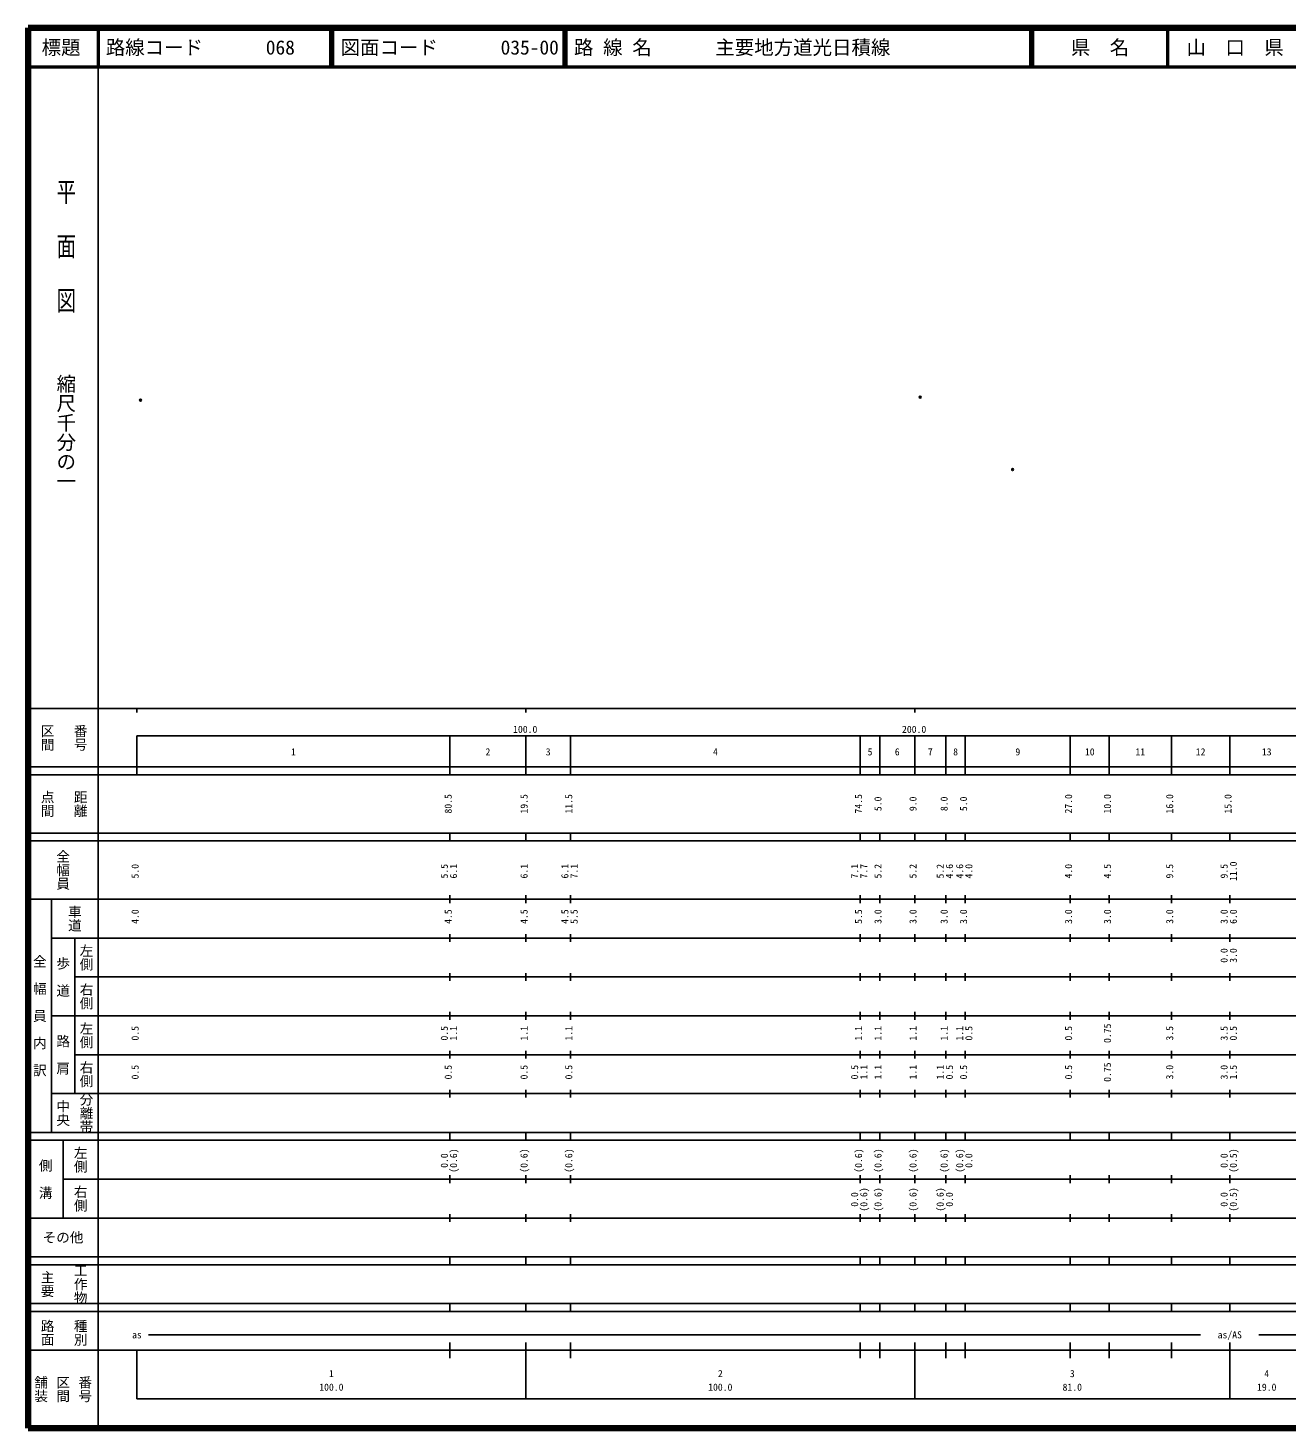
# Model space of a CAD drawing. Units: millimetres on the paper. Extents: x 40 to 680, y 20 to 380.
# Drawn here: x 40 to 363.7, y 20 to 380 of the extents above; entities that cross this region are included whole.
import ezdxf
from ezdxf.enums import TextEntityAlignment as Align

# ---------------------------------------------------------------- set-up
doc = ezdxf.new("R2010")
doc.units = ezdxf.units.MM
doc.header["$PDMODE"] = 32
doc.header["$PDSIZE"] = 0.5
doc.layers.add('M-OTRS', color=6, linetype='Continuous')
doc.layers.add('M-TTL-TXT', color=7, linetype='Continuous')
for name, color, linetype, lineweight in [('M-TTL', 2, 'Continuous', 140), ('M-TTL-BAND', 7, 'Continuous', 25), ('M-TTL-LINE', 7, 'Continuous', 50)]:
    doc.layers.add(name, color=color, linetype=linetype, lineweight=lineweight)
doc.styles.add('@ＭＳ ゴシック', font='')
doc.styles.add('ＭＳ ゴシック', font='')
doc.styles.get('@ＭＳ ゴシック').set_extended_font_data('@MS Gothic')
doc.styles.get('ＭＳ ゴシック').set_extended_font_data('MS Gothic')

msp = doc.modelspace()

# ---------------------------------------------------------------- linework, layer by layer
at = {"layer": 'M-OTRS'}
for p in [(68.944, 284.335), (269.402, 285.098), (293.169, 266.461)]:
    msp.add_point(p, dxfattribs=at)
at = {"layer": 'M-TTL'}
for p, q in [((40, 380), (40, 20)), ((680, 380), (40, 380)), ((40, 20), (680, 20))]:
    msp.add_line(p, q, dxfattribs=at)
at = {"layer": 'M-TTL-BAND'}
for p, q in [((58, 370), (58, 20)), ((40, 205), (579, 205)), ((68, 205), (68, 204)), ((168, 205), (168, 204)), ((268, 205), (268, 204)), ((68, 198), (579, 198)), ((68, 198), (68, 188)), ((148.5, 188), (148.5, 198)), ((168, 188), (168, 198)), ((179.5, 188), (179.5, 198)), ((254, 188), (254, 198)), ((259, 188), (259, 198)), ((268, 188), (268, 198)), ((276, 188), (276, 198)), ((281, 188), (281, 198)), ((308, 188), (308, 198)), ((318, 188), (318, 198)), ((334, 188), (334, 198)), ((349, 188), (349, 198)), ((40, 190), (579, 190)), ((40, 188), (579, 188)), ((40, 173), (579, 173)), ((148.5, 171), (148.5, 173)), ((168, 171), (168, 173)), ((179.5, 171), (179.5, 173)), ((254, 171), (254, 173)), ((259, 171), (259, 173)), ((268, 171), (268, 173)), ((276, 171), (276, 173)), ((281, 171), (281, 173)), ((308, 171), (308, 173)), ((318, 171), (318, 173)), ((334, 171), (334, 173)), ((349, 171), (349, 173)), ((40, 171), (579, 171)), ((40, 156), (579, 156)), ((46, 96), (46, 156)), ((148.5, 155), (148.5, 157)), ((168, 155), (168, 157)), ((179.5, 155), (179.5, 157)), ((254, 155), (254, 157)), ((259, 155), (259, 157)), ((268, 155), (268, 157)), ((276, 155), (276, 157)), ((281, 155), (281, 157)), ((308, 155), (308, 157)), ((318, 155), (318, 157)), ((334, 155), (334, 157)), ((349, 155), (349, 157)), ((46, 146), (579, 146)), ((52, 146), (52, 106)), ((148.5, 145), (148.5, 147)), ((168, 145), (168, 147)), ((179.5, 145), (179.5, 147)), ((254, 145), (254, 147)), ((259, 145), (259, 147)), ((268, 145), (268, 147)), ((276, 145), (276, 147)), ((281, 145), (281, 147)), ((308, 145), (308, 147)), ((318, 145), (318, 147)), ((334, 145), (334, 147)), ((349, 145), (349, 147)), ((148.5, 135), (148.5, 137)), ((168, 135), (168, 137)), ((179.5, 135), (179.5, 137)), ((254, 135), (254, 137)), ((259, 135), (259, 137)), ((268, 135), (268, 137)), ((276, 135), (276, 137)), ((281, 135), (281, 137)), ((308, 135), (308, 137)), ((318, 135), (318, 137)), ((334, 135), (334, 137)), ((349, 135), (349, 137)), ((52, 136), (579, 136)), ((46, 126), (579, 126)), ((148.5, 125), (148.5, 127)), ((168, 125), (168, 127)), ((179.5, 125), (179.5, 127)), ((254, 125), (254, 127)), ((259, 125), (259, 127)), ((268, 125), (268, 127)), ((276, 125), (276, 127)), ((281, 125), (281, 127)), ((308, 125), (308, 127)), ((318, 125), (318, 127)), ((334, 125), (334, 127)), ((349, 125), (349, 127)), ((52, 116), (579, 116)), ((148.5, 115), (148.5, 117)), ((168, 115), (168, 117)), ((179.5, 115), (179.5, 117)), ((254, 115), (254, 117)), ((259, 115), (259, 117)), ((268, 115), (268, 117)), ((276, 115), (276, 117)), ((281, 115), (281, 117)), ((308, 115), (308, 117)), ((318, 115), (318, 117)), ((334, 115), (334, 117)), ((349, 115), (349, 117)), ((46, 106), (579, 106)), ((148.5, 105), (148.5, 107)), ((168, 105), (168, 107)), ((179.5, 105), (179.5, 107)), ((254, 105), (254, 107)), ((259, 105), (259, 107)), ((268, 105), (268, 107)), ((276, 105), (276, 107)), ((281, 105), (281, 107)), ((308, 105), (308, 107)), ((318, 105), (318, 107)), ((334, 105), (334, 107)), ((349, 105), (349, 107)), ((40, 96), (579, 96)), ((40, 94), (579, 94)), ((49, 94), (49, 74)), ((148.5, 94), (148.5, 96)), ((168, 94), (168, 96)), ((179.5, 94), (179.5, 96)), ((254, 94), (254, 96)), ((259, 94), (259, 96)), ((268, 94), (268, 96)), ((276, 94), (276, 96)), ((281, 94), (281, 96)), ((308, 94), (308, 96)), ((318, 94), (318, 96)), ((334, 94), (334, 96)), ((349, 94), (349, 96)), ((49, 84), (579, 84)), ((148.5, 83), (148.5, 85)), ((168, 83), (168, 85)), ((179.5, 83), (179.5, 85)), ((254, 83), (254, 85)), ((259, 83), (259, 85)), ((268, 83), (268, 85)), ((276, 83), (276, 85)), ((281, 83), (281, 85)), ((308, 83), (308, 85)), ((318, 83), (318, 85)), ((334, 83), (334, 85)), ((349, 83), (349, 85)), ((40, 74), (579, 74)), ((148.5, 73), (148.5, 75)), ((168, 73), (168, 75)), ((179.5, 73), (179.5, 75)), ((254, 73), (254, 75)), ((259, 73), (259, 75)), ((268, 73), (268, 75)), ((276, 73), (276, 75)), ((281, 73), (281, 75)), ((308, 73), (308, 75)), ((318, 73), (318, 75)), ((334, 73), (334, 75)), ((349, 73), (349, 75)), ((40, 64), (579, 64)), ((40, 62), (579, 62)), ((148.5, 62), (148.5, 64)), ((168, 62), (168, 64)), ((179.5, 62), (179.5, 64)), ((254, 62), (254, 64)), ((259, 62), (259, 64)), ((268, 62), (268, 64)), ((276, 62), (276, 64)), ((281, 62), (281, 64)), ((308, 62), (308, 64)), ((318, 62), (318, 64)), ((334, 62), (334, 64)), ((349, 62), (349, 64)), ((40, 52), (579, 52)), ((148.5, 50), (148.5, 52)), ((168, 50), (168, 52)), ((179.5, 50), (179.5, 52)), ((254, 50), (254, 52)), ((259, 50), (259, 52)), ((268, 50), (268, 52)), ((276, 50), (276, 52)), ((281, 50), (281, 52)), ((308, 50), (308, 52)), ((318, 50), (318, 52)), ((334, 50), (334, 52)), ((349, 50), (349, 52)), ((40, 50), (579, 50)), ((71, 44), (341.5, 44)), ((356.5, 44), (565, 44)), ((40, 40), (579, 40)), ((68, 40), (68, 27.5)), ((148.5, 38), (148.5, 42)), ((168, 27.5), (168, 42)), ((179.5, 38), (179.5, 42)), ((254, 38), (254, 42)), ((259, 38), (259, 42)), ((268, 27.5), (268, 42)), ((276, 38), (276, 42)), ((281, 38), (281, 42)), ((308, 38), (308, 42)), ((318, 38), (318, 42)), ((334, 38), (334, 42)), ((349, 27.5), (349, 42)), ((68, 27.5), (579, 27.5))]:
    msp.add_line(p, q, dxfattribs=at)
at = {"layer": 'M-TTL-LINE'}
for p, q in [((58, 380), (58, 370)), ((117.75, 380), (117.75, 370)), ((118.25, 380), (118.25, 370)), ((177.75, 380), (177.75, 370)), ((178.25, 380), (178.25, 370)), ((297.75, 380), (297.75, 370)), ((298.25, 380), (298.25, 370)), ((333, 380), (333, 370)), ((40, 370), (680, 370))]:
    msp.add_line(p, q, dxfattribs=at)

# ---------------------------------------------------------------- texts
at = {"layer": 'M-TTL-BAND', "style": '@ＭＳ ゴシック', "width": 1.4}
msp.add_text('平  面  図', height=3.666, rotation=270, dxfattribs=at).set_placement((49.777, 306.475), align=Align.MIDDLE_RIGHT)
at = {"layer": 'M-TTL-BAND', "style": '@ＭＳ ゴシック'}
msp.add_text('縮尺千分の一', height=3.666, rotation=270, dxfattribs=at).set_placement((49.777, 261.03), align=Align.MIDDLE_RIGHT)
for s, p in [('区間', (45, 197.5)), ('番号', (53.5, 197.5)), ('点間', (45, 180.5)), ('距離', (53.5, 180.5)), ('全幅員', (49, 163.5)), ('車道', (52, 151)), ('左側', (55, 141)), ('全\u3000幅\u3000員\u3000内\u3000訳', (43, 126)), ('歩\u3000道', (49, 136)), ('右側', (55, 131)), ('左側', (55, 121)), ('路\u3000肩', (49, 116)), ('右側', (55, 111)), ('分離帯', (55, 101)), ('中央', (49, 101)), ('左側', (53.5, 89)), ('側\u3000溝', (44.5, 84)), ('右側', (53.5, 79)), ('工作物', (53.5, 57)), ('主要', (45, 57)), ('路面', (45, 44.5)), ('種別', (53.5, 44.5)), ('舗装', (43.333, 30)), ('区間', (49, 30)), ('番号', (54.667, 30))]:
    msp.add_text(s, height=2.566, rotation=270, dxfattribs=at).set_placement(p, align=Align.MIDDLE_CENTER)
at = {"layer": 'M-TTL-BAND', "style": 'ＭＳ ゴシック'}
for s, p in [('100.0', (167.844, 198.195)), ('200.0', (267.844, 198.195)), ('1', (108.25, 192.405)), ('2', (158.25, 192.405)), ('3', (173.75, 192.405)), ('4', (216.75, 192.405)), ('5', (256.5, 192.405)), ('6', (263.5, 192.405)), ('7', (272, 192.405)), ('8', (278.5, 192.405)), ('9', (294.5, 192.405)), ('10', (313, 192.405)), ('11', (326, 192.405)), ('12', (341.5, 192.405)), ('13', (358.5, 192.405)), ('as', (68, 42.5)), ('as/AS', (349, 42.5)), ('1', (118, 32.523)), ('2', (218, 32.523)), ('3', (308.5, 32.523)), ('4', (358.5, 32.523)), ('100.0', (118, 29.033)), ('100.0', (218, 29.033)), ('81.0', (308.5, 29.033)), ('19.0', (358.5, 29.033))]:
    msp.add_text(s, height=1.833, dxfattribs=at).set_placement(p, align=Align.BOTTOM_CENTER)
for s, p in [('80.5', (149.5, 180.5)), ('19.5', (169, 180.5)), ('11.5', (180.5, 180.5)), ('74.5', (255, 180.5)), ('5.0', (260, 180.5)), ('9.0', (269, 180.5)), ('8.0', (277, 180.5)), ('5.0', (282, 180.5)), ('27.0', (309, 180.5)), ('10.0', (319, 180.5)), ('16.0', (335, 180.5)), ('15.0', (350, 180.5)), ('5.0', (69, 163.174)), ('5.5', (148.5, 163.174)), ('6.1', (150.87, 163.174)), ('6.1', (169, 163.174)), ('6.1', (179.5, 163.174)), ('7.1', (181.87, 163.174)), ('7.1', (254, 163.174)), ('7.7', (256.37, 163.174)), ('5.2', (260, 163.174)), ('5.2', (269, 163.174)), ('5.2', (276, 163.174)), ('4.6', (278.37, 163.174)), ('4.6', (281, 163.174)), ('4.0', (283.37, 163.174)), ('4.0', (309, 163.174)), ('4.5', (319, 163.174)), ('9.5', (335, 163.174)), ('9.5', (349, 163.174)), ('11.0', (351.37, 163.174)), ('4.0', (69, 151.5)), ('4.5', (149.5, 151.5)), ('4.5', (169, 151.5)), ('4.5', (179.5, 151.5)), ('5.5', (181.87, 151.5)), ('5.5', (255, 151.5)), ('3.0', (260, 151.5)), ('3.0', (269, 151.5)), ('3.0', (277, 151.5)), ('3.0', (282, 151.5)), ('3.0', (309, 151.5)), ('3.0', (319, 151.5)), ('3.0', (335, 151.5)), ('3.0', (349, 151.5)), ('6.0', (351.37, 151.5)), ('0.0', (349, 141.5)), ('3.0', (351.37, 141.5)), ('0.5', (69, 121.5)), ('0.5', (148.5, 121.5)), ('1.1', (150.87, 121.5)), ('1.1', (169, 121.5)), ('1.1', (180.5, 121.5)), ('1.1', (255, 121.5)), ('1.1', (260, 121.5)), ('1.1', (269, 121.5)), ('1.1', (277, 121.5)), ('1.1', (281, 121.5)), ('0.5', (283.37, 121.5)), ('0.5', (309, 121.5)), ('0.75', (319, 121.5)), ('3.5', (335, 121.5)), ('3.5', (349, 121.5)), ('0.5', (351.37, 121.5)), ('0.5', (69, 111.5)), ('0.5', (149.5, 111.5)), ('0.5', (169, 111.5)), ('0.5', (180.5, 111.5)), ('0.5', (254, 111.5)), ('1.1', (256.37, 111.5)), ('1.1', (260, 111.5)), ('1.1', (269, 111.5)), ('1.1', (276, 111.5)), ('0.5', (278.37, 111.5)), ('0.5', (282, 111.5)), ('0.5', (309, 111.5)), ('0.75', (319, 111.5)), ('3.0', (335, 111.5)), ('3.0', (349, 111.5)), ('1.5', (351.37, 111.5)), ('0.0', (148.5, 88.764)), ('(0.6)', (150.87, 88.764)), ('(0.6)', (169, 88.764)), ('(0.6)', (180.5, 88.764)), ('(0.6)', (255, 88.764)), ('(0.6)', (260, 88.764)), ('(0.6)', (269, 88.764)), ('(0.6)', (277, 88.764)), ('(0.6)', (281, 88.764)), ('0.0', (283.37, 88.764)), ('0.0', (349, 88.764)), ('(0.5)', (351.37, 88.764)), ('0.0', (254, 78.764)), ('(0.6)', (256.37, 78.764)), ('(0.6)', (260, 78.764)), ('(0.6)', (269, 78.764)), ('(0.6)', (276, 78.764)), ('0.0', (278.37, 78.764)), ('0.0', (349, 78.764)), ('(0.5)', (351.37, 78.764))]:
    msp.add_text(s, height=1.833, rotation=90, dxfattribs=at).set_placement(p, align=Align.BOTTOM_CENTER)
msp.add_text('その他', height=2.566, dxfattribs=at).set_placement((49, 69), align=Align.MIDDLE_CENTER)
at = {"layer": 'M-TTL-TXT', "style": 'ＭＳ ゴシック'}
for s, p in [('標題', (48.5, 375)), ('県\u3000名', (315.625, 375)), ('山\u3000口\u3000県', (350.375, 375))]:
    msp.add_text(s, height=3.666, dxfattribs=at).set_placement(p, align=Align.MIDDLE_CENTER)
for s, p in [('路線コード', (60, 375)), ('068', (101.142, 375)), ('068', (101.142, 375)), ('068', (101.142, 375)), ('図面コード', (120.38, 375)), ('035-00', (161.521, 375)), ('路 線 名', (180.38, 375)), ('主要地方道光日積線', (216.734, 375))]:
    msp.add_text(s, height=3.666, dxfattribs=at).set_placement(p, align=Align.MIDDLE_LEFT)

doc.saveas('drawing.dxf')
